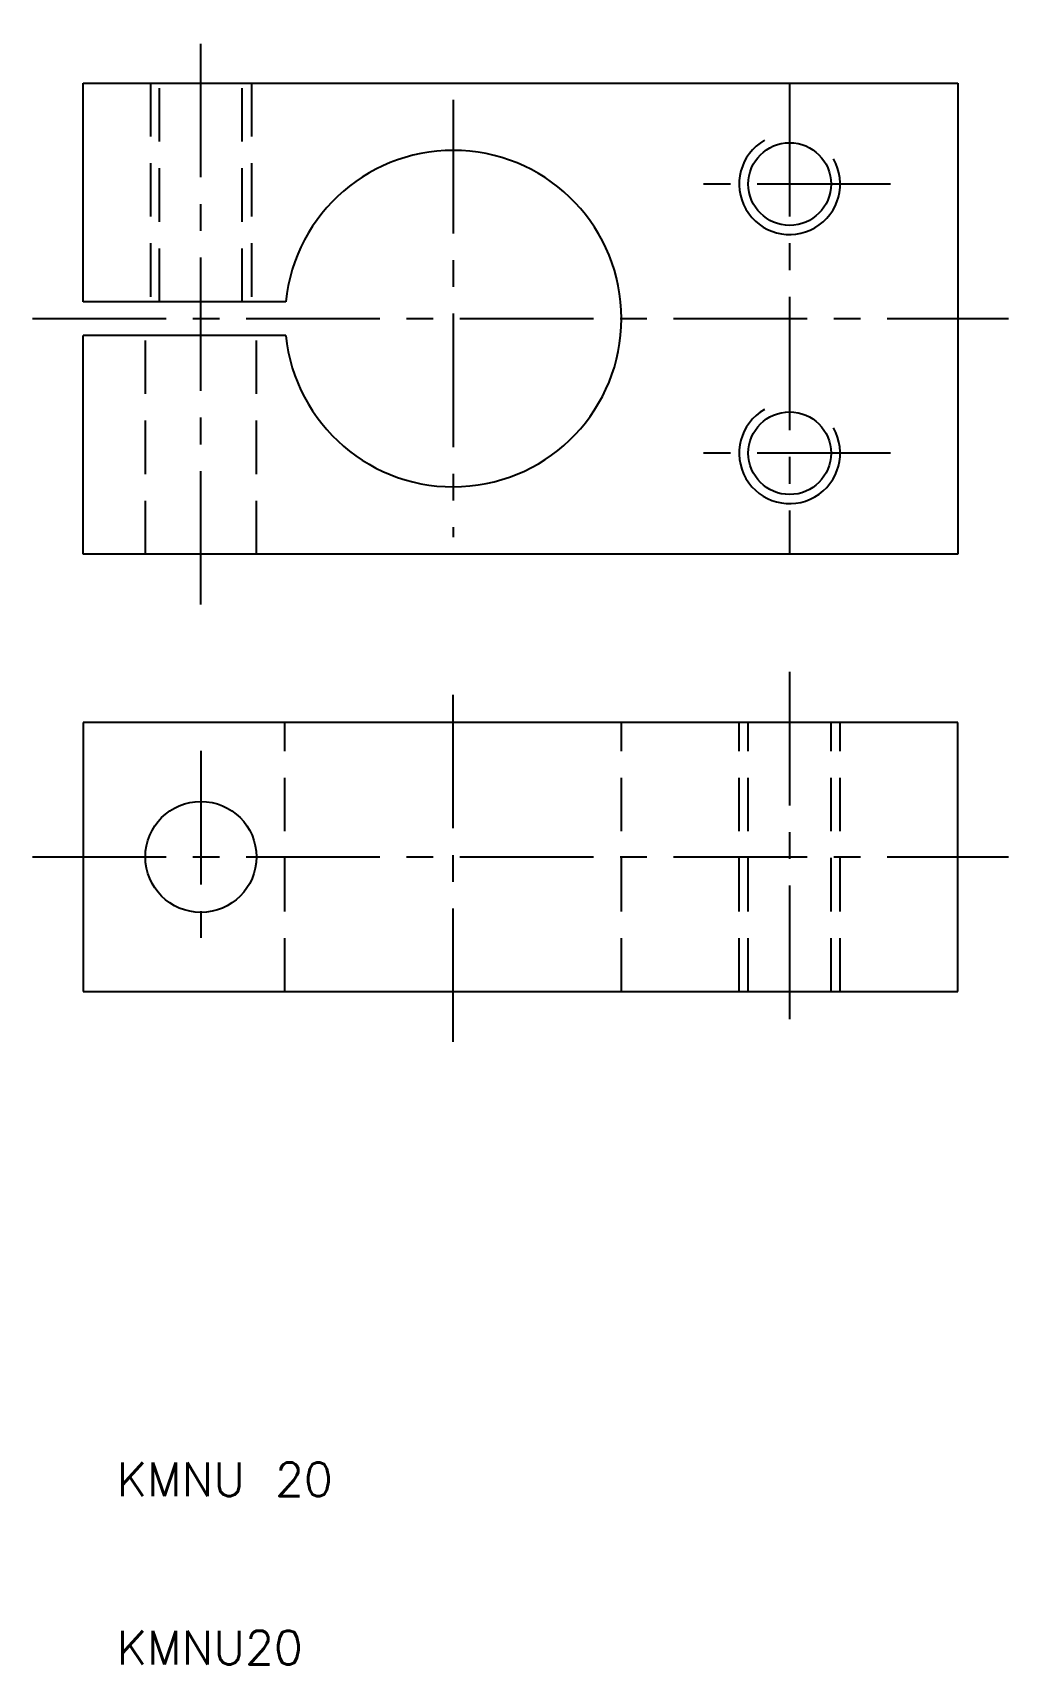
# Model space of a CAD drawing. Extents: x 5 to 63, y 10 to 107.
import ezdxf

# ---------------------------------------------------------------- set-up
doc = ezdxf.new("R2010")
doc.units = 0
doc.header["$LTSCALE"] = 0.25
doc.linetypes.add('CENTER', pattern=[50.8, 31.75, -6.35, 6.35, -6.35])
doc.linetypes.add('DASHED', pattern=[19.05, 12.7, -6.35])
doc.layers.get('0').update_dxf_attribs({"linetype": 'CONTINUOUS'})
doc.layers.add('CENTER', color=1, linetype='CENTER')
doc.styles.get("Standard").update_dxf_attribs({"font": 'txt.shx', "bigfont": 'extfont.shx'})

msp = doc.modelspace()

# ---------------------------------------------------------------- linework, layer by layer
for p, q in [((8, 104), (60, 104)), ((8, 91), (8, 104)), ((60, 104), (60, 76)), ((20.0501, 91), (8, 91)), ((20.0501, 89), (8, 89)), ((8, 76), (8, 89)), ((60, 76), (8, 76)), ((8, 66), (8, 50)), ((60, 66), (8, 66)), ((60, 50), (60, 66)), ((8, 50), (60, 50))]:
    msp.add_line(p, q)
at = {"color": 3, "linetype": 'DASHED'}
for p, q in [((12, 104), (12, 91)), ((12.5415, 91), (12.5415, 104)), ((17.4585, 91), (17.4585, 104)), ((18, 104), (18, 91)), ((11.7, 76), (11.7, 89)), ((18.3, 76), (18.3, 89)), ((20, 50), (20, 66)), ((40, 50), (40, 66)), ((47, 50), (47, 66)), ((47.5415, 50), (47.5415, 66)), ((52.4585, 50), (52.4585, 66)), ((53, 50), (53, 66))]:
    msp.add_line(p, q, dxfattribs=at)
for centre, radius in [((50, 98), 2.4585), ((50, 82), 2.4585), ((15, 58), 3.3)]:
    msp.add_circle(centre, radius)
msp.add_arc((30, 90), 10, 185.73917, 174.26083)
at = {"color": 3}
for centre in [(50, 98), (50, 82)]:
    msp.add_arc(centre, 3, 120, 30, dxfattribs=at)
at = {"layer": 'CENTER', "color": 1, "linetype": 'CENTER'}
for p, q in [((15, 73), (15, 107)), ((50, 104), (50, 76)), ((30, 103), (30, 77)), ((56, 98), (44, 98)), ((5, 90), (63, 90)), ((56, 82), (44, 82)), ((30, 47), (30, 69)), ((50, 69), (50, 47)), ((15, 64.3), (15, 51.7)), ((5, 58), (63, 58))]:
    msp.add_line(p, q, dxfattribs=at)

# ---------------------------------------------------------------- texts
for s, p in [('KMNU 20', (10, 20)), ('KMNU20', (10, 10))]:
    msp.add_text(s, height=2).set_placement(p)

doc.saveas('drawing.dxf')
